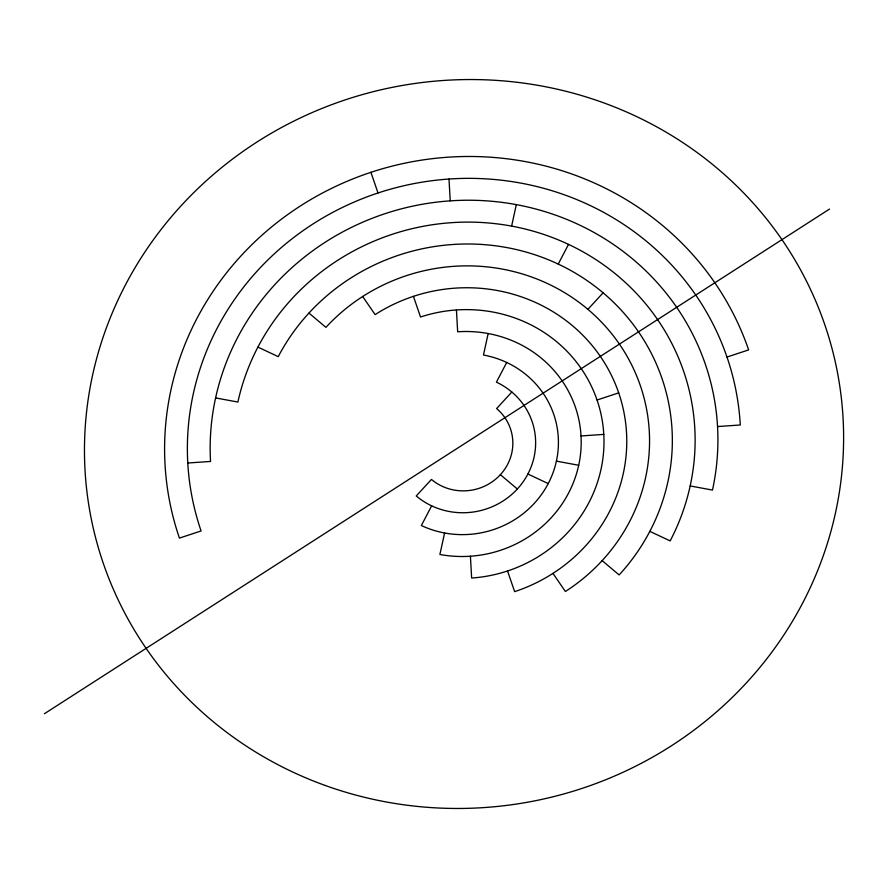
<?xml version="1.0" encoding="UTF-8"?>
<svg xmlns="http://www.w3.org/2000/svg" width="888" height="888" viewBox="0 0 888 888"><rect width="100%" height="100%" fill="white"/><g stroke="black" fill="none" stroke-linecap="round" stroke-linejoin="round"><path stroke-width="1.33" d="M444.599 532.989L439.904 554.478A117.36 112.299 -11.5 0 0 580.863 450.66A117.36 112.299 -11.5 0 0 457.664 331.79L456.432 309.968M488.167 333.522L483.472 355.011A94.539 90.454 -11.5 0 1 553.069 472.605A94.539 90.454 -11.5 0 1 421.356 525.529L431.657 505.849M511.621 226.107L516.317 204.629M506.715 362.471L496.414 382.151A71.717 68.62 -11.5 0 1 523.121 481.84A71.717 68.62 -11.5 0 1 416.239 495.97L431.446 479.431A48.895 46.787 -11.5 0 0 500.377 474.68L517.338 489.011M558.23 264.069L568.531 244.389M511.832 392.03L496.625 408.569A48.895 46.787 -11.5 0 1 500.377 474.68M587.9 309.346L603.107 292.807M44.4 713.73L829.536 209.057M597.047 400.022L618.703 392.862M726.983 357.054L748.64 349.894A299.955 287.002 -11.5 0 0 370.929 172.316A299.955 287.002 -11.5 0 0 179.432 538.106L201.088 530.946A277.123 265.157 -11.5 0 1 413.064 183.783A277.123 265.157 -11.5 0 1 740.292 424.986L717.537 426.551M187.779 463.014L210.534 461.449A254.301 243.323 -11.5 0 1 483.438 200.655A254.301 243.323 -11.5 0 1 712.476 490.076L690.176 485.947M581.03 435.953L603.785 434.387M215.595 397.924L237.895 402.053A231.479 221.489 -11.5 0 1 540.736 233.444A231.479 221.489 -11.5 0 1 670.151 540.903L649.827 531.357M556.399 461.127L578.687 465.268M257.92 347.097L278.244 356.643A208.658 199.645 -11.5 0 1 581.673 277.012A208.658 199.645 -11.5 0 1 619.125 574.947L602.153 560.628M527.894 474.026L548.218 483.583M308.946 313.053L325.918 327.372A185.836 177.811 -11.5 0 1 604.861 325.718A185.836 177.811 -11.5 0 1 565.39 591.497L552.947 573.382M362.681 296.503L375.125 314.618A163.015 155.977 -11.5 0 1 610.778 374.026A163.015 155.977 -11.5 0 1 514.64 591.652L507.548 570.984M370.929 172.316L378.011 192.985M413.431 296.348L420.524 317.016A140.193 134.132 -11.5 0 1 601.598 416.971A140.193 134.132 -11.5 0 1 471.639 578.033L470.407 556.21M448.995 179.032L450.238 200.855M325.352 785.514A380.208 363.791 -11.5 0 0 839.371 383.483A380.208 363.791 -11.5 0 0 227.384 163.015A380.208 363.791 -11.5 0 0 325.352 785.514"/></g></svg>
